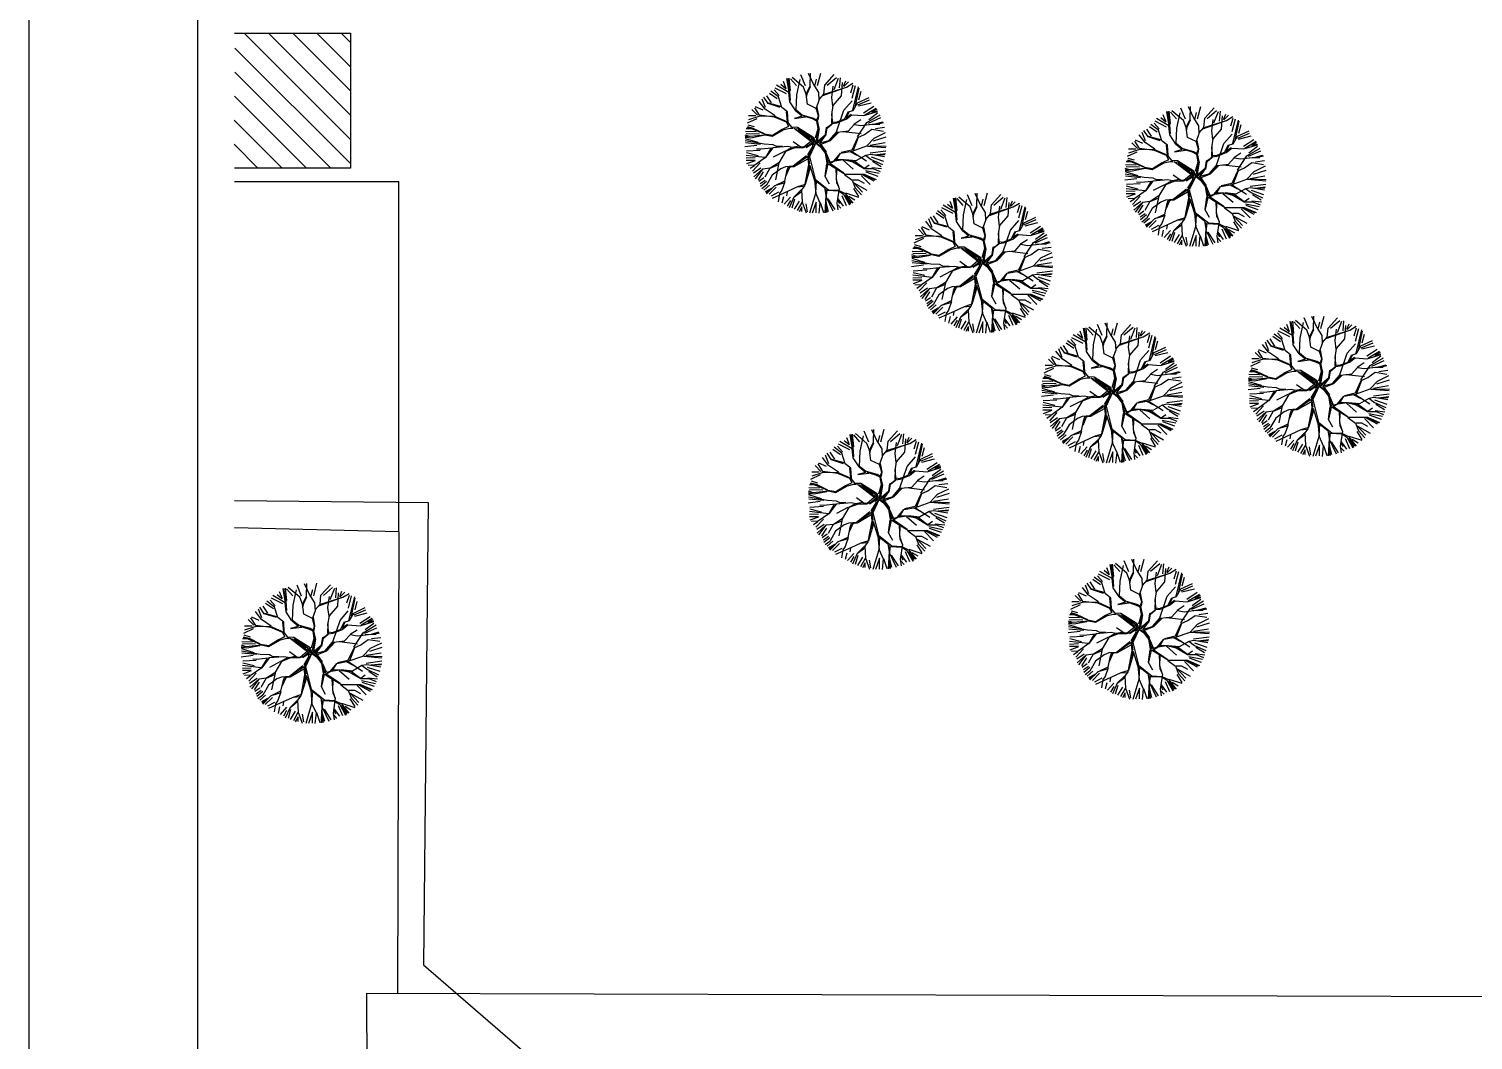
# Model space of a CAD drawing. Header units: metres. Extents: x 341 to 459, y 1341 to 1425.
# Drawn here: x 340.5 to 361.91, y 1381.62 to 1396.62 of the extents above; entities that cross this region are included whole.
import ezdxf
from ezdxf.enums import TextEntityAlignment as Align

# ---------------------------------------------------------------- set-up
doc = ezdxf.new("R2010")
doc.units = ezdxf.units.M
doc.linetypes.add('CONTINUO', pattern=[0])
for name, color, linetype in [('AVR', 3, 'CONTINUO'), ('BASE DE CONCRETO', 251, 'Continuous'), ('CANALETA', 146, 'CONTINUO'), ('FRL5', 5, 'Continuous'), ('FRL6', 6, 'Continuous'), ('FRL7', 7, 'Continuous'), ('FRR120', 5, 'Continuous'), ('FRR175', 1, 'Continuous'), ('FRR80', 3, 'Continuous'), ('HATCH', 251, 'CONTINUO')]:
    doc.layers.add(name, color=color, linetype=linetype)
doc.styles.add('R120', font='simplex.shx', dxfattribs={"height": 3})
doc.styles.add('R140', font='simplex.shx', dxfattribs={"height": 3.5})
doc.styles.add('R80', font='simplex.shx', dxfattribs={"height": 2})

# ---------------------------------------------------------------- blocks, each defined once
blk = doc.blocks.new('A$C08C43EE7')
at = {"layer": 'AVR', "color": 252, "true_color": 0x939598}
for p, q in [((0.869, 2.561), (0.709, 2.761)), ((0.734, 2.761), (0.863, 2.594)), ((0.863, 2.594), (0.76, 2.787)), ((0.902, 2.574), (0.779, 2.8)), ((0.841, 2.819), (0.932, 2.606)), ((0.902, 2.826), (1.015, 2.674)), ((0.963, 2.871), (1.023, 2.803)), ((1.03, 2.697), (0.992, 2.774)), ((0.998, 2.445), (1.043, 2.761)), ((1.043, 2.761), (1.024, 2.903)), ((1.084, 2.902), (1.228, 2.674)), ((1.276, 2.632), (1.133, 2.928)), ((1.22, 2.939), (1.266, 2.773)), ((1.276, 2.832), (1.256, 2.96)), ((1.276, 2.96), (1.288, 2.839)), ((1.282, 2.651), (1.276, 2.832)), ((1.282, 2.599), (1.301, 2.967)), ((1.398, 2.749), (1.327, 2.96)), ((1.404, 2.754), (1.43, 2.98)), ((1.485, 2.742), (1.568, 2.978)), ((1.485, 2.97), (1.485, 2.742)), ((1.501, 2.561), (1.624, 2.98)), ((1.667, 2.947), (1.697, 2.781)), ((1.785, 2.742), (1.7, 2.973)), ((1.788, 2.841), (1.849, 2.947)), ((1.788, 2.939), (1.788, 2.841)), ((1.791, 2.749), (1.888, 2.922)), ((1.947, 2.894), (1.842, 2.72)), ((1.947, 2.682), (2.001, 2.871)), ((1.958, 2.639), (2.061, 2.864)), ((2.031, 2.705), (2.099, 2.826)), ((2.031, 2.636), (2.167, 2.788)), ((2.182, 2.629), (2.213, 2.765)), ((0.682, 2.334), (0.41, 2.485)), ((0.501, 2.531), (0.682, 2.334)), ((0.657, 2.439), (0.521, 2.587)), ((0.576, 2.622), (0.682, 2.454)), ((0.863, 2.548), (0.586, 2.639)), ((0.667, 2.697), (0.789, 2.622)), ((1.012, 2.491), (0.869, 2.561)), ((1.012, 2.503), (0.902, 2.574)), ((1.127, 2.496), (1.012, 2.503)), ((1.224, 2.478), (1.012, 2.491)), ((1.256, 2.491), (1.127, 2.496)), ((1.507, 2.252), (1.224, 2.478)), ((1.256, 2.491), (1.282, 2.651)), ((1.276, 2.509), (1.282, 2.464)), ((1.308, 2.433), (1.282, 2.599)), ((1.494, 2.561), (1.404, 2.754)), ((1.482, 2.296), (1.501, 2.554)), ((1.52, 2.271), (1.494, 2.561)), ((1.733, 2.393), (1.798, 2.484)), ((1.798, 2.484), (1.785, 2.742)), ((1.798, 2.523), (1.958, 2.645)), ((1.803, 2.484), (1.958, 2.639)), ((1.881, 2.419), (2.094, 2.516)), ((2.094, 2.516), (2.416, 2.664)), ((2.101, 2.523), (2.113, 2.606)), ((2.152, 2.31), (2.216, 2.491)), ((2.216, 2.491), (2.267, 2.561)), ((2.267, 2.561), (2.294, 2.735)), ((2.288, 2.531), (2.44, 2.614)), ((2.334, 2.425), (2.486, 2.576)), ((2.377, 2.4), (2.538, 2.568)), ((2.435, 2.464), (2.551, 2.548)), ((2.435, 2.451), (2.565, 2.523)), ((2.478, 2.379), (2.599, 2.485)), ((2.538, 2.381), (2.641, 2.458)), ((0.433, 2.099), (0.175, 2.189)), ((0.463, 2.148), (0.212, 2.258)), ((0.463, 2.155), (0.238, 2.265)), ((0.508, 2.155), (0.257, 2.29)), ((0.53, 2.174), (0.341, 2.371)), ((0.593, 2.271), (0.463, 2.341)), ((0.869, 2.148), (0.463, 2.148)), ((0.709, 2.271), (0.593, 2.271)), ((0.721, 2.278), (0.657, 2.439)), ((0.882, 2.155), (0.721, 2.278)), ((1.127, 1.994), (0.869, 2.148)), ((0.998, 2.445), (1.05, 2.278)), ((1.05, 2.329), (0.998, 2.445)), ((1.05, 2.278), (1.043, 2.058)), ((1.07, 2.045), (1.05, 2.329)), ((1.301, 2.193), (1.211, 2.355)), ((1.236, 1.936), (1.294, 2.187)), ((1.263, 1.929), (1.301, 2.193)), ((1.527, 2.258), (1.308, 2.433)), ((1.63, 1.774), (1.507, 2.252)), ((1.617, 1.962), (1.527, 2.258)), ((1.61, 2.007), (1.72, 2.368)), ((1.649, 1.949), (1.733, 2.393)), ((1.74, 2.374), (1.881, 2.419)), ((1.758, 2.413), (1.888, 2.426)), ((2.049, 2.007), (2.126, 2.181)), ((2.113, 2.09), (2.159, 2.296)), ((2.159, 2.296), (2.377, 2.4)), ((2.171, 2.336), (2.37, 2.393)), ((2.236, 2.032), (2.416, 2.168)), ((2.275, 1.91), (2.352, 2.265)), ((2.416, 2.168), (2.538, 2.381)), ((2.468, 2.02), (2.578, 2.214)), ((2.538, 2.303), (2.667, 2.409)), ((2.569, 2.28), (2.675, 2.356)), ((2.599, 2.228), (2.705, 2.303)), ((2.614, 2.099), (2.72, 2.265)), ((2.623, 2.04), (2.777, 2.246)), ((2.623, 2.04), (2.81, 2.207)), ((0.319, 1.78), (0.054, 1.871)), ((0.316, 1.833), (0.077, 1.943)), ((0.304, 2.008), (0.099, 2.031)), ((0.288, 1.871), (0.107, 1.985)), ((0.283, 2.027), (0.129, 2.09)), ((0.44, 2.068), (0.145, 2.129)), ((0.463, 2.027), (0.283, 2.027)), ((0.458, 2.02), (0.361, 1.949)), ((0.735, 1.659), (0.419, 1.865)), ((0.632, 1.859), (0.432, 1.743)), ((0.709, 1.884), (0.463, 2.027)), ((0.657, 1.878), (0.464, 2.02)), ((0.87, 1.833), (0.632, 1.859)), ((0.857, 1.852), (0.657, 1.878)), ((0.915, 1.852), (0.702, 2.039)), ((0.902, 1.839), (0.709, 1.884)), ((1.198, 1.917), (0.895, 2.123)), ((1.088, 1.865), (0.902, 1.839)), ((1.063, 1.859), (0.966, 1.704)), ((1.101, 1.865), (0.967, 1.704)), ((1.178, 1.917), (1.088, 1.865)), ((1.185, 1.891), (1.101, 1.865)), ((1.256, 1.91), (1.127, 1.994)), ((1.185, 1.891), (1.263, 1.711)), ((1.231, 1.846), (1.198, 1.917)), ((1.282, 1.684), (1.236, 1.904)), ((1.294, 1.704), (1.256, 1.91)), ((1.649, 1.936), (1.617, 1.962)), ((1.655, 1.756), (1.624, 1.929)), ((1.63, 1.968), (1.668, 2.123)), ((1.668, 1.756), (1.649, 1.936)), ((1.668, 1.826), (1.958, 1.994)), ((1.682, 1.787), (1.913, 1.942)), ((1.688, 1.756), (1.971, 1.981)), ((1.958, 1.994), (2.087, 2.007)), ((1.971, 1.981), (2.139, 1.994)), ((2.087, 2.007), (2.113, 2.09)), ((2.139, 1.994), (2.236, 2.032)), ((2.139, 1.665), (2.281, 1.904)), ((2.281, 1.904), (2.462, 2.02)), ((2.288, 1.949), (2.468, 2.026)), ((2.462, 2.02), (2.623, 2.04)), ((2.558, 1.795), (2.784, 1.955)), ((2.66, 2.023), (2.818, 2.129)), ((2.675, 1.909), (2.834, 2.083)), ((2.781, 1.864), (2.963, 1.932)), ((2.781, 1.857), (2.97, 1.857)), ((2.784, 1.955), (2.926, 1.962)), ((2.796, 1.97), (2.886, 2.031)), ((0, 1.562), (0.374, 1.55)), ((0.393, 1.55), (0.006, 1.582)), ((0.341, 1.697), (0.008, 1.652)), ((0.239, 1.736), (0.013, 1.71)), ((0.026, 1.736), (0.155, 1.743)), ((0.329, 1.724), (0.032, 1.775)), ((0.412, 1.549), (0.25, 1.381)), ((0.438, 1.743), (0.316, 1.833)), ((0.432, 1.743), (0.329, 1.724)), ((0.721, 1.659), (0.412, 1.549)), ((0.689, 1.64), (0.586, 1.362)), ((0.722, 1.633), (0.599, 1.369)), ((0.612, 1.749), (0.76, 1.672)), ((0.967, 1.704), (0.721, 1.659)), ((0.728, 1.64), (0.954, 1.691)), ((1.037, 1.839), (0.889, 1.839)), ((1.405, 1.491), (1.276, 1.672)), ((1.391, 1.536), (1.282, 1.684)), ((1.398, 1.562), (1.294, 1.704)), ((1.501, 1.485), (1.391, 1.536)), ((1.501, 1.485), (1.398, 1.562)), ((1.493, 1.485), (1.63, 1.774)), ((1.493, 1.485), (1.655, 1.756)), ((1.565, 1.562), (1.668, 1.736)), ((1.565, 1.485), (1.565, 1.562)), ((1.566, 1.504), (1.695, 1.588)), ((1.572, 1.479), (1.669, 1.556)), ((1.598, 1.453), (1.746, 1.575)), ((1.669, 1.556), (1.759, 1.588)), ((1.746, 1.575), (1.811, 1.575)), ((1.759, 1.588), (1.959, 1.588)), ((1.811, 1.575), (1.972, 1.459)), ((1.849, 1.556), (1.985, 1.582)), ((1.94, 1.588), (2.139, 1.665)), ((1.959, 1.588), (2.088, 1.562)), ((2.011, 1.588), (2.146, 1.665)), ((2.088, 1.562), (2.404, 1.588)), ((2.159, 1.665), (2.397, 1.788)), ((2.198, 1.562), (2.333, 1.556)), ((2.301, 1.575), (2.397, 1.524)), ((2.404, 1.588), (2.558, 1.795)), ((2.423, 1.594), (2.662, 1.62)), ((2.455, 1.607), (2.571, 1.807)), ((2.571, 1.795), (2.971, 1.749)), ((2.662, 1.62), (2.752, 1.614)), ((2.675, 1.644), (2.963, 1.659)), ((2.72, 1.758), (2.963, 1.697)), ((2.743, 1.538), (3, 1.569)), ((2.781, 1.803), (2.97, 1.811)), ((0.265, 1.44), (0.001, 1.356)), ((0.25, 1.381), (0.012, 1.265)), ((0.341, 1.53), (0.023, 1.478)), ((0.303, 1.195), (0.052, 1.234)), ((0.458, 1.305), (0.303, 1.195)), ((0.606, 1.356), (0.406, 1.053)), ((0.599, 1.369), (0.458, 1.305)), ((0.909, 1.24), (0.528, 1.285)), ((0.799, 1.227), (0.677, 1.092)), ((1.037, 1.253), (0.799, 1.227)), ((1.05, 1.246), (0.896, 0.789)), ((1.179, 1.433), (1.005, 1.253)), ((1.186, 1.427), (1.037, 1.253)), ((1.063, 1.253), (1.218, 1.433)), ((1.379, 1.511), (1.179, 1.433)), ((1.398, 1.485), (1.186, 1.427)), ((1.282, 1.337), (1.25, 1.169)), ((1.289, 1.305), (1.263, 1.156)), ((1.493, 1.485), (1.289, 1.305)), ((1.295, 1.33), (1.424, 1.504)), ((1.456, 1.491), (1.295, 1.33)), ((1.456, 1.44), (1.411, 1.182)), ((1.493, 1.485), (1.418, 1.169)), ((1.501, 1.375), (1.444, 1.175)), ((1.493, 1.485), (1.534, 1.375)), ((1.54, 1.523), (1.527, 1.485)), ((1.527, 1.485), (1.552, 1.381)), ((1.534, 1.375), (1.881, 1.155)), ((1.552, 1.381), (1.565, 1.485)), ((1.579, 1.465), (1.953, 1.175)), ((1.579, 1.433), (1.868, 1.214)), ((1.585, 1.368), (1.579, 1.433)), ((1.862, 1.188), (1.585, 1.368)), ((1.868, 1.214), (1.617, 1.375)), ((2.171, 1.207), (2.416, 1.35)), ((2.204, 1.2), (2.41, 1.33)), ((2.397, 1.524), (2.591, 1.511)), ((2.41, 1.33), (2.583, 1.298)), ((2.416, 1.35), (2.565, 1.317)), ((2.565, 1.317), (2.892, 1.35)), ((2.583, 1.298), (2.848, 1.188)), ((2.829, 1.169), (2.59, 1.285)), ((2.591, 1.511), (2.99, 1.44)), ((2.874, 1.375), (2.603, 1.323)), ((2.667, 1.515), (2.985, 1.485)), ((2.69, 1.295), (2.97, 1.288)), ((2.72, 1.478), (2.985, 1.394)), ((2.758, 1.25), (2.985, 1.243)), ((2.996, 1.362), (2.874, 1.375)), ((2.892, 1.35), (2.99, 1.317)), ((2.996, 1.343), (2.919, 1.355)), ((0.228, 1.175), (0.031, 1.152)), ((0.168, 1.079), (0.058, 1.053)), ((0.232, 1.079), (0.071, 1.034)), ((0.372, 1.061), (0.114, 0.947)), ((0.406, 1.053), (0.129, 0.886)), ((0.361, 1.092), (0.135, 1.085)), ((0.364, 0.985), (0.182, 0.848)), ((0.535, 1.117), (0.232, 1.079)), ((0.677, 1.092), (0.535, 1.117)), ((0.683, 1.085), (0.535, 0.989)), ((0.851, 0.982), (0.728, 0.886)), ((0.741, 0.879), (0.851, 0.956)), ((0.851, 0.956), (0.786, 0.827)), ((0.877, 0.976), (0.806, 0.827)), ((1.044, 1.06), (0.851, 0.982)), ((1.057, 1.046), (0.877, 0.976)), ((1.147, 1.072), (1.044, 1.06)), ((1.134, 1.034), (1.057, 1.046)), ((1.134, 1.072), (1.154, 0.879)), ((1.25, 1.169), (1.147, 1.079)), ((1.218, 1.131), (1.147, 1.072)), ((1.154, 0.853), (1.16, 1.066)), ((1.263, 1.156), (1.218, 1.131)), ((1.418, 1.169), (1.456, 1.008)), ((1.444, 1.001), (1.431, 0.905)), ((1.463, 0.982), (1.437, 0.911)), ((1.444, 1.175), (1.469, 1.021)), ((1.456, 1.008), (1.534, 0.963)), ((1.469, 1.021), (1.56, 0.976)), ((1.534, 0.963), (1.779, 0.892)), ((1.56, 0.976), (1.746, 0.918)), ((1.946, 0.963), (1.708, 0.93)), ((1.785, 0.918), (1.946, 0.963)), ((1.953, 1.175), (1.862, 1.188)), ((1.881, 1.155), (2.004, 1.149)), ((1.971, 1.175), (2.036, 1.175)), ((2.004, 1.149), (2.087, 1.046)), ((2.036, 1.175), (2.171, 1.207)), ((2.068, 1.137), (2.113, 1.046)), ((2.074, 1.137), (2.204, 1.2)), ((2.082, 1.04), (2.094, 0.827)), ((2.087, 1.046), (2.377, 0.917)), ((2.12, 0.827), (2.101, 1.034)), ((2.113, 1.046), (2.37, 0.937)), ((2.37, 0.937), (2.686, 0.898)), ((2.377, 0.917), (2.706, 0.924)), ((2.706, 0.924), (2.925, 0.994)), ((2.743, 0.97), (2.948, 1.068)), ((2.796, 1.144), (2.932, 1.106)), ((2.944, 1.137), (2.829, 1.169)), ((2.957, 1.155), (2.835, 1.182)), ((2.848, 1.188), (2.97, 1.182)), ((0.47, 0.905), (0.18, 0.815)), ((0.309, 0.827), (0.18, 0.801)), ((0.2, 0.776), (0.309, 0.827)), ((0.213, 0.75), (0.451, 0.892)), ((0.478, 0.848), (0.258, 0.705)), ((0.584, 0.697), (0.319, 0.629)), ((0.599, 0.674), (0.349, 0.568)), ((0.606, 0.634), (0.361, 0.518)), ((0.728, 0.886), (0.47, 0.905)), ((0.651, 0.698), (0.573, 0.318)), ((0.709, 0.789), (0.586, 0.292)), ((0.696, 0.795), (0.606, 0.634)), ((0.806, 0.827), (0.696, 0.795)), ((0.896, 0.789), (0.722, 0.589)), ((1.121, 0.692), (0.947, 0.486)), ((1.154, 0.879), (1.121, 0.692)), ((1.128, 0.705), (1.154, 0.518)), ((1.476, 0.737), (1.418, 0.576)), ((1.431, 0.905), (1.463, 0.724)), ((1.437, 0.911), (1.482, 0.75)), ((1.482, 0.75), (1.669, 0.66)), ((1.669, 0.66), (1.695, 0.447)), ((1.779, 0.918), (1.914, 0.808)), ((1.779, 0.892), (1.908, 0.789)), ((1.908, 0.789), (1.895, 0.466)), ((1.92, 0.801), (2.043, 0.608)), ((2.094, 0.827), (2.217, 0.731)), ((2.217, 0.731), (2.288, 0.505)), ((2.236, 0.711), (2.494, 0.641)), ((2.249, 0.731), (2.507, 0.647)), ((2.359, 0.911), (2.565, 0.769)), ((2.432, 0.636), (2.531, 0.485)), ((2.507, 0.647), (2.597, 0.511)), ((2.561, 0.735), (2.629, 0.553)), ((2.565, 0.769), (2.694, 0.602)), ((2.614, 0.788), (2.773, 0.72)), ((2.686, 0.898), (2.789, 0.736)), ((2.728, 0.894), (2.849, 0.773)), ((2.766, 0.91), (2.925, 0.91)), ((0.576, 0.568), (0.53, 0.386)), ((0.72, 0.531), (0.652, 0.265)), ((0.75, 0.417), (0.698, 0.25)), ((1.315, 0.447), (0.838, 0.299)), ((0.87, 0.312), (1.353, 0.486)), ((0.947, 0.486), (0.928, 0.202)), ((0.986, 0.311), (0.97, 0.099)), ((1.106, 0.348), (1.008, 0.106)), ((1.154, 0.518), (1.121, 0.279)), ((1.321, 0.447), (1.302, 0.254)), ((1.424, 0.563), (1.321, 0.447)), ((1.418, 0.576), (1.431, 0.415)), ((1.431, 0.415), (1.515, 0.279)), ((1.675, 0.441), (1.604, 0.286)), ((1.695, 0.447), (1.611, 0.273)), ((1.682, 0.499), (1.675, 0.441)), ((1.695, 0.447), (1.753, 0.299)), ((1.895, 0.466), (1.824, 0.137)), ((2.03, 0.582), (2.043, 0.382)), ((2.062, 0.105), (2.036, 0.37)), ((2.043, 0.608), (2.062, 0.415)), ((2.043, 0.382), (2.088, 0.112)), ((2.056, 0.415), (2.107, 0.112)), ((2.062, 0.415), (2.326, 0.26)), ((2.114, 0.439), (2.356, 0.318)), ((2.122, 0.334), (2.182, 0.182)), ((2.13, 0.334), (2.235, 0.243)), ((2.273, 0.477), (2.379, 0.356)), ((2.288, 0.505), (2.449, 0.382)), ((2.311, 0.545), (2.478, 0.432)), ((0.838, 0.299), (0.703, 0.215)), ((0.895, 0.288), (0.796, 0.189)), ((0.902, 0.28), (0.857, 0.166)), ((1.251, 0.257), (1.054, 0.091)), ((1.302, 0.254), (1.102, 0.034)), ((1.455, 0.265), (1.387, 0)), ((1.515, 0.279), (1.476, 0.131)), ((1.521, 0.279), (1.65, 0.009)), ((1.611, 0.273), (1.604, 0.002)), ((1.713, 0.273), (1.811, 0.038)), ((1.753, 0.299), (1.998, 0.092)), ((1.902, 0.265), (2.031, 0.121))]:
    blk.add_line(p, q, dxfattribs=at)
blk = doc.blocks.new('A0')
at = {"layer": 'FRL6', "linetype": 'Continuous'}
blk.add_line((25, 831), (25, 10), dxfattribs=at)
at = {"layer": 'FRL7', "linetype": 'Continuous'}
blk.add_line((0, 841), (0, 0), dxfattribs=at)
at = {"layer": 'FRR120', "style": 'R120'}
for tag, p in [('FASE_DO_PROJETO', (1007, 46.29)), ('ÁREA_E/OU_SUBÁREA', (1007, 40.79)), ('TÍTULO_DO_DESENHO', (1007, 35.29)), ('SUBTÍTULO_1_DO_DESENHO', (1007, 29.79)), ('SUBTÍTULO_2_DO_DESENHO', (1007, 24.29))]:
    blk.add_attdef(tag, p, '', height=3, dxfattribs=at)
at = {"layer": 'FRR120', "style": 'R140', "width": 0.91}
for tag, p in [('NÚMERO_DA_CONTRATADA', (1035.72, 12.6)), ('NUMERO_VALE', (1100.89, 12.51))]:
    blk.add_attdef(tag, p, '', height=3.5, dxfattribs=at)
for tag, p in [('ESCALA', (1019, 14.35)), ('REVISÃO', (1171.5, 14.59))]:
    blk.add_attdef(tag, text='', height=3.5, dxfattribs=at).set_placement(p, align=Align.MIDDLE)
at = {"layer": 'FRR175', "style": 'R120'}
for tag, p in [('CLASSIFICAÇÃO', (1159.83, 67.73)), ('PROJETO', (1064.31, 53.89)), ('N_PROJ_SE', (1141.5, 53.89)), ('N_CONTRATO', (1144.87, 47.4))]:
    blk.add_attdef(tag, text='', height=3, dxfattribs=at).set_placement(p, align=Align.MIDDLE_CENTER)
at = {"layer": 'FRR80', "style": 'R80'}
for tag, p in [('8A_REV', (824, 77.07)), ('EMIS.', (834, 77.07)), ('PROJ.', (933.09, 77.07)), ('DES.', (945.15, 77.07)), ('VER.', (957.04, 77.07)), ('APR.', (969.19, 77.07)), ('AUT.', (981.1, 77.07)), ('7A_REV', (824, 71.37)), ('EMIS.', (834, 71.37)), ('PROJ.', (933.09, 71.37)), ('DES.', (945.15, 71.37)), ('VER.', (957.04, 71.37)), ('APR.', (969.19, 71.37)), ('AUT.', (981.1, 71.37)), ('6A_REV', (824, 65.67)), ('EMIS.', (834, 65.67)), ('PROJ.', (933.09, 65.67)), ('DES.', (945.15, 65.67)), ('VER.', (957.04, 65.67)), ('APR.', (969.19, 65.67)), ('AUT.', (981.1, 65.67)), ('5A_REV', (824, 59.97)), ('EMIS.', (834, 59.97)), ('PROJ.', (933.09, 59.97)), ('DES.', (945.15, 59.97)), ('VER.', (957.04, 59.97)), ('APR.', (969.19, 59.97)), ('AUT.', (981.1, 59.97)), ('4A_REV', (824, 54.27)), ('EMIS.', (834, 54.27)), ('PROJ.', (933.09, 54.27)), ('DES.', (945.15, 54.27)), ('VER.', (957.04, 54.27)), ('APR.', (969.19, 54.27)), ('AUT.', (981.1, 54.27)), ('3A_REV', (824, 48.57)), ('EMIS.', (834, 48.57)), ('PROJ.', (933.09, 48.57)), ('DES.', (945.15, 48.57)), ('VER.', (957.04, 48.57)), ('APR.', (969.19, 48.57)), ('AUT.', (981.1, 48.57)), ('2A_REV', (824, 42.87)), ('EMIS.', (834, 42.87)), ('PROJ.', (933.09, 42.87)), ('DES.', (945.15, 42.87)), ('VER.', (957.04, 42.87)), ('APR.', (969.19, 42.87)), ('AUT.', (981.1, 42.87)), ('1a_REV', (824, 37.17)), ('EMIS.', (834, 37.17)), ('PROJ.', (933.09, 37.17)), ('DES.', (945.15, 37.17)), ('VER.', (957.04, 37.17)), ('APR.', (969.19, 37.17)), ('AUT.', (981.1, 37.17))]:
    blk.add_attdef(tag, text='', height=2, dxfattribs=at).set_placement(p, align=Align.MIDDLE)
for p in [(840.61, 76.08), (840.61, 70.38), (840.61, 64.68), (840.61, 58.98), (840.61, 53.28), (840.61, 47.58), (840.61, 41.88), (840.61, 36.18)]:
    blk.add_attdef('DESCRIÇÃO_DA_REVISÃO', p, '', height=2, dxfattribs=at)
at = {"layer": 'FRR80', "style": 'R80', "width": 0.85}
for p in [(995.53, 76.9), (995.53, 71.2), (995.53, 65.5), (995.53, 59.8), (995.53, 54.1), (995.53, 48.4), (995.53, 42.7), (995.53, 37)]:
    blk.add_attdef('DATA', text='', height=2, dxfattribs=at).set_placement(p, align=Align.MIDDLE)

msp = doc.modelspace()

# ---------------------------------------------------------------- hatches: boundary and pattern name
at = {"layer": 'HATCH', "true_color": 0x939598}
h = msp.add_hatch(dxfattribs=at)
h.set_pattern_fill('ANSI31', color=252, scale=0.08, angle=90, style=0)
h.set_pattern_definition([(135, (38368.86635, -20373.63675), (-0.1796051224, -0.1796051224), [])])
h.paths.add_polyline_path([(343.541, 1394.556), (345.267, 1394.554), (345.267, 1396.554), (343.556, 1396.554)])

# ---------------------------------------------------------------- linework, layer by layer
at = {"layer": 'BASE DE CONCRETO', "color": 252, "true_color": 0x939598}
for p, q in [((343.548, 1394.354, -0.231), (345.987, 1394.354, -0.231)), ((345.986, 1389.157, -0.261), (345.986, 1394.354, -0.231)), ((343.548, 1389.623), (346.418, 1389.596)), ((346.418, 1389.596), (346.353, 1382.738)), ((345.986, 1389.157, -0.261), (343.548, 1389.217, -0.261)), ((345.986, 1389.157, -0.261), (345.967, 1382.308, -0.224)), ((346.353, 1382.738), (348.309, 1381.041))]:
    msp.add_line(p, q, dxfattribs=at)
at = {"layer": 'CANALETA', "color": 252, "linetype": 'Continuous', "true_color": 0x939598}
for p, q in [((363.148, 1382.26, -0.224), (345.508, 1382.309, -0.224)), ((345.508, 1382.309, -0.224), (345.542, 1365.51, -0.224))]:
    msp.add_line(p, q, dxfattribs=at)
at = {"layer": 'FRL5', "color": 252, "true_color": 0x939598, "elevation": -0.14}
msp.add_lwpolyline([(343.548, 1396.554), (345.267, 1396.554), (345.267, 1394.554), (343.548, 1394.554)], dxfattribs=at)

# ---------------------------------------------------------------- block references
at = {"xscale": 0.09999999999999994, "yscale": 0.09999999999999994, "zscale": 0.09999999999999994}
msp.add_blockref('A0', (340.5, 1341.039), dxfattribs=at)
at = {"layer": 'AVR', "color": 252, "true_color": 0x939598, "xscale": 0.6981694024289027, "yscale": 0.6981694024289027, "zscale": 0.6981694024289027, "rotation": 180}
for p in [(353.21, 1395.964), (358.844, 1395.47), (355.681, 1394.186), (360.673, 1392.359), (357.609, 1392.26), (354.149, 1390.68), (358.004, 1388.754), (345.74, 1388.396, -0.208)]:
    msp.add_blockref('A$C08C43EE7', p, dxfattribs=at)

doc.saveas('drawing.dxf')
